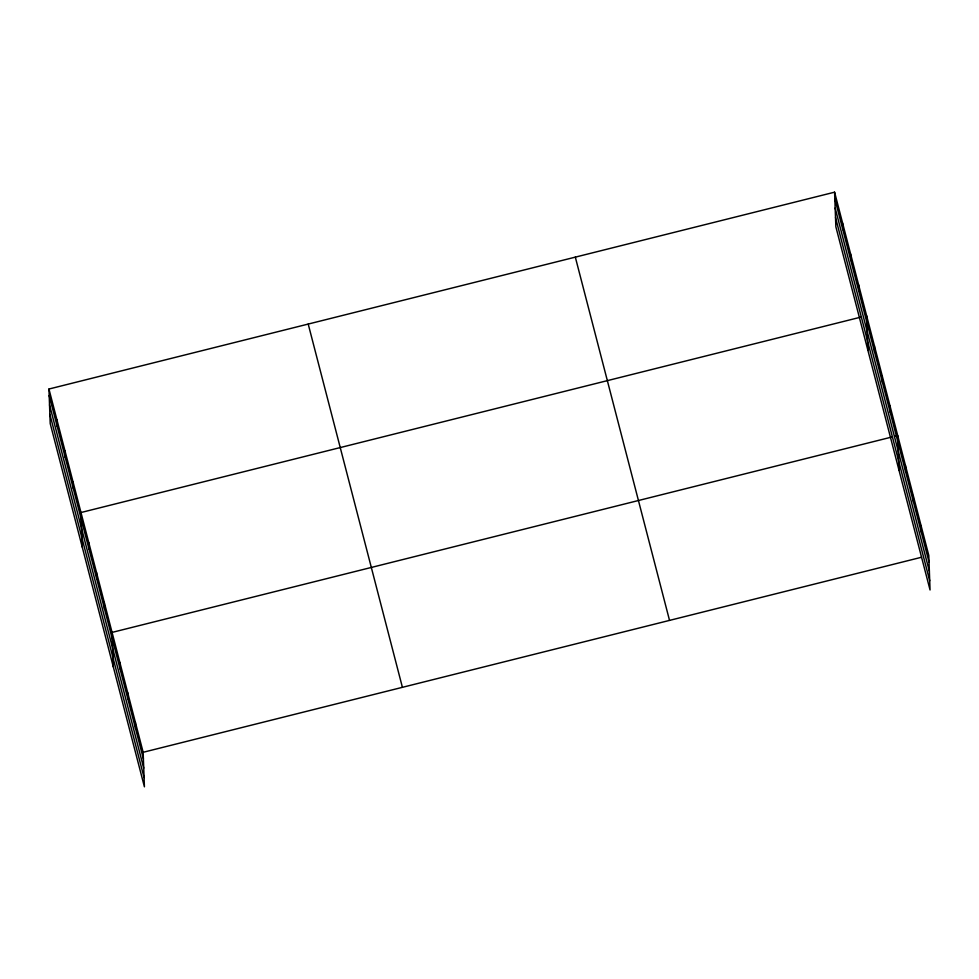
<?xml version="1.0" encoding="UTF-8"?>
<svg xmlns="http://www.w3.org/2000/svg" width="979" height="979" viewBox="0 0 979 979"><rect width="100%" height="100%" fill="white"/><g stroke="black" fill="none" stroke-linecap="round" stroke-linejoin="round"><path stroke-width="1.47" d="M48.95 389.03L143.154 752.288L144.415 786.822L50.21 423.564L48.95 389.03L834.585 192.178L928.79 555.436L930.05 589.97L835.846 226.712L834.585 192.178M860.725 317.159L80.976 512.531L82.248 547.065M891.808 437.038L112.071 632.41L113.331 666.944M894.757 436.304L897.694 435.557L898.967 470.104M143.154 752.288L921.423 557.284M834.83 198.786L929.022 562.044M835.16 208.001L929.365 571.259M835.515 217.497L929.707 580.755M575.322 257.134L669.526 620.392M308.214 324.073L402.406 687.319M49.195 395.626L143.399 758.884M49.525 404.853L143.729 768.111M49.88 414.35L144.084 777.607M921.006 525.466L921.251 532.074M913.236 495.496L913.48 502.105M905.465 465.527L905.71 472.135M889.923 405.6L890.168 412.196M882.152 375.63L882.397 382.226M874.382 345.66L874.626 352.256M866.611 315.691L867.871 350.225M858.607 284.816L858.84 291.412M850.592 253.94L850.837 260.536M842.589 223.053L842.833 229.661M135.383 722.318L135.616 728.914M127.613 692.349L127.845 698.957M119.842 662.379L120.074 668.987M104.288 602.44L104.533 609.048M96.517 572.47L96.762 579.078M88.746 542.501L88.991 549.109M72.972 481.656L73.217 488.264M64.969 450.781L65.201 457.389M56.953 419.905L57.198 426.514"/></g></svg>
